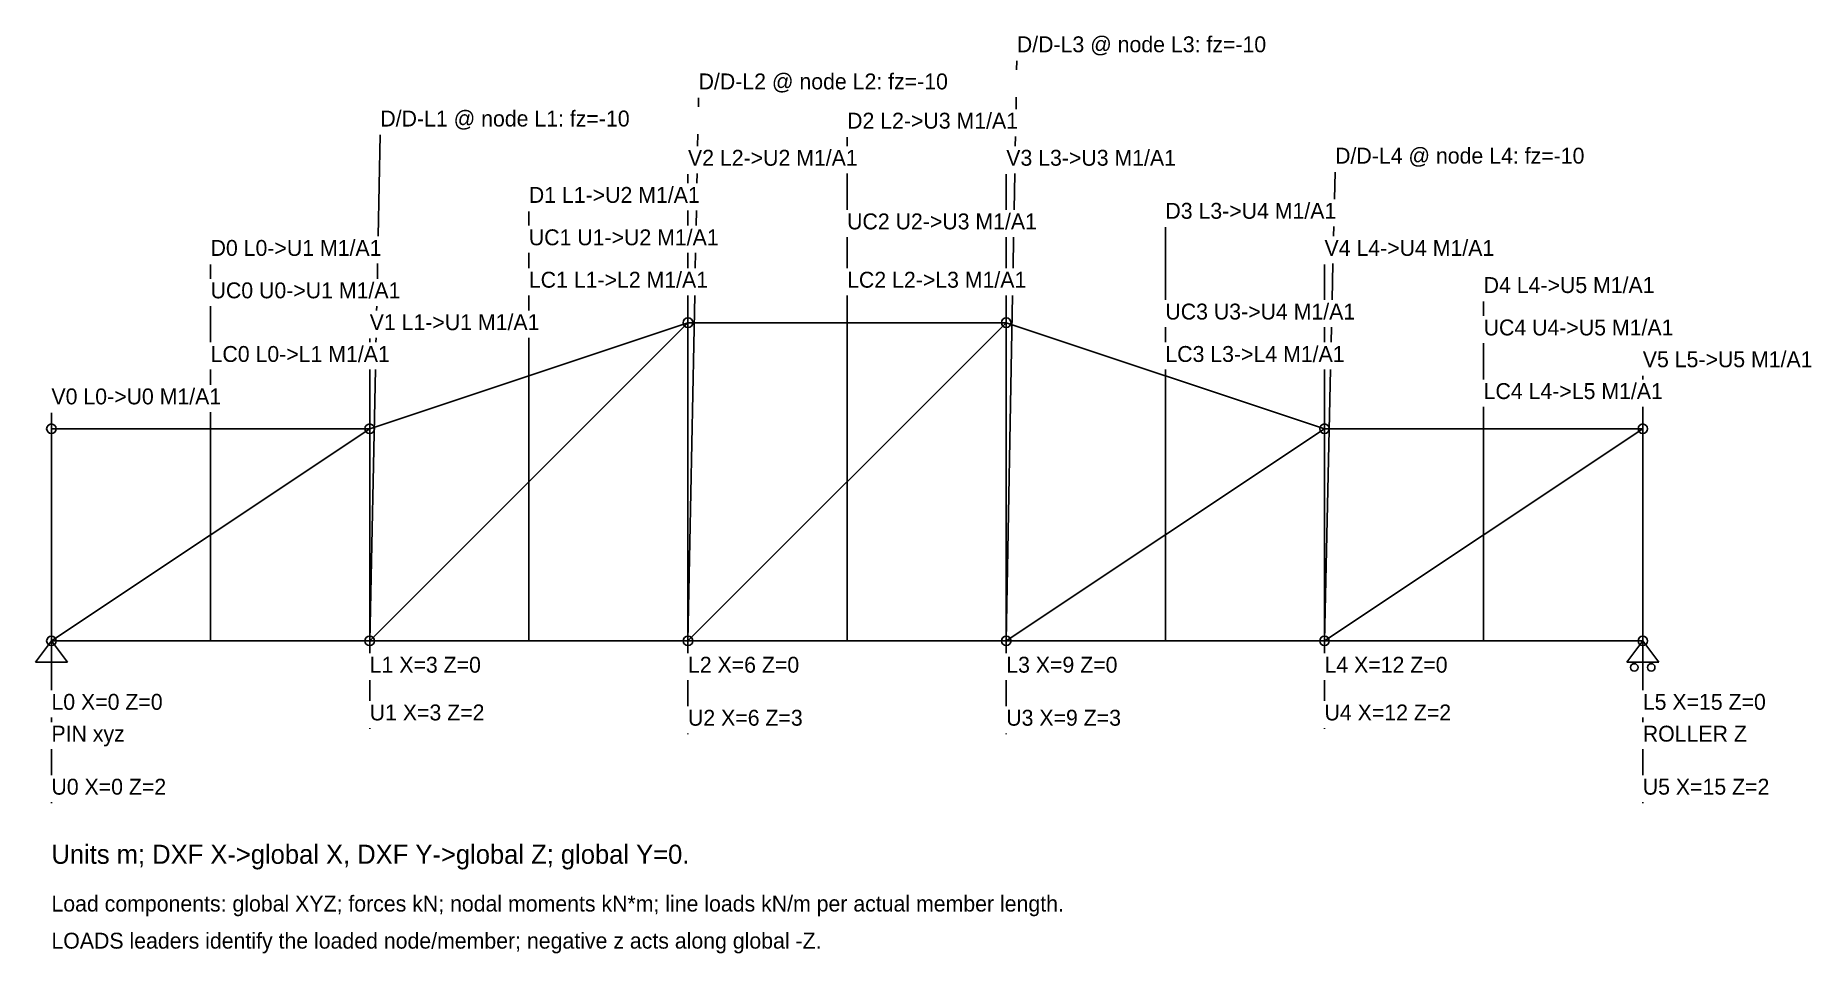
# Model space of a CAD drawing. Header units: metres. Extents: x -0.1 to 16.6, y -2.9 to 5.7.
import ezdxf

# ---------------------------------------------------------------- set-up
doc = ezdxf.new("R2010")
doc.units = ezdxf.units.M
for name, color, linetype in [('DIMENSIONS', 4, 'CONTINUOUS'), ('LOADS', 1, 'CONTINUOUS'), ('STRUCTURE', 7, 'CONTINUOUS'), ('SUPPORTS', 3, 'CONTINUOUS')]:
    doc.layers.add(name, color=color, linetype=linetype)

msp = doc.modelspace()

# ---------------------------------------------------------------- linework, layer by layer
at = {"layer": 'DIMENSIONS'}
for p, q in [((7.5, 4.75), (7.5, 4.665)), ((6, 4.4), (6, 4.315)), ((7.5, 4.407), (7.5, 4.065)), ((9, 4.4), (9, 4.065)), ((4.5, 4.05), (4.5, 3.915)), ((6, 4.058), (6, 3.915)), ((10.5, 3.9), (10.5, 3.215)), ((7.5, 3.808), (7.5, 3.515)), ((7.5, 3.8), (7.5, 3.515)), ((9, 3.808), (9, 3.515)), ((1.5, 3.55), (1.5, 3.415)), ((4.5, 3.658), (4.5, 3.515)), ((4.5, 3.65), (4.5, 3.515)), ((6, 3.658), (6, 3.515)), ((12, 3.55), (12, 3.215)), ((4.5, 3.258), (4.5, 3.115)), ((4.5, 3.258), (4.5, 3.115)), ((4.5, 3.25), (4.5, 3.115)), ((6, 3.258), (6, 1.5)), ((7.5, 3.258), (7.5, 3)), ((7.5, 3.258), (7.5, 1.5)), ((7.5, 3.25), (7.5, 0)), ((9, 3.258), (9, 1.5)), ((13.5, 3.2), (13.5, 3.065)), ((1.5, 3.157), (1.5, 2.815)), ((1.5, 3.15), (1.5, 2.815)), ((3, 2.85), (3, 2.815)), ((4.5, 2.857), (4.5, 0)), ((4.5, 2.857), (4.5, 2.5)), ((4.5, 2.857), (4.5, 1.5)), ((6, -0.115), (6, 3)), ((9, -0.115), (9, 3)), ((10.5, 2.958), (10.5, 2.815)), ((10.5, 2.95), (10.5, 2.815)), ((12, 2.958), (12, 2.815)), ((13.5, 2.808), (13.5, 2.465)), ((13.5, 2.8), (13.5, 2.465)), ((1.5, 2.558), (1.5, 2.415)), ((1.5, 2.558), (1.5, 2.415)), ((1.5, 2.55), (1.5, 2.415)), ((3, 2.558), (3, 1)), ((10.5, 2.558), (10.5, 2.5)), ((10.5, 2.558), (10.5, 1)), ((10.5, 2.55), (10.5, 0)), ((12, 2.558), (12, 1)), ((15, 2.5), (15, 2.465)), ((13.5, 2.208), (13.5, 2)), ((13.5, 2.208), (13.5, 1)), ((13.5, 2.2), (13.5, 0)), ((15, 2.208), (15, 1)), ((0, 2.15), (0, 1)), ((1.5, 2.157), (1.5, 0)), ((1.5, 2.157), (1.5, 2)), ((1.5, 2.157), (1.5, 1)), ((0, -0.465), (0, 2)), ((3, -0.115), (3, 2)), ((12, -0.115), (12, 2)), ((15, -0.465), (15, 2)), ((0, -0.465), (0, 0)), ((15, -0.465), (15, 0)), ((3, -0.565), (3, -0.372)), ((6, -0.615), (6, -0.372)), ((9, -0.615), (9, -0.372)), ((12, -0.565), (12, -0.372)), ((0, -0.73), (0, -0.722)), ((0, -0.765), (0, -0.722)), ((3, -0.83), (3, -0.822)), ((12, -0.83), (12, -0.822)), ((15, -0.73), (15, -0.722)), ((15, -0.765), (15, -0.722)), ((6, -0.88), (6, -0.873)), ((9, -0.88), (9, -0.873)), ((0, -1.265), (0, -1.022)), ((15, -1.265), (15, -1.022)), ((0, -1.53), (0, -1.522)), ((15, -1.53), (15, -1.522))]:
    msp.add_line(p, q, dxfattribs=at)
at = {"layer": 'LOADS'}
for p, q in [((9.1, 5.47), (9.098, 5.385)), ((6.1, 5.12), (6.098, 5.035)), ((9.094, 5.127), (9.092, 5.015)), ((3.1, 4.77), (3.08, 3.815)), ((6.093, 4.777), (6.091, 4.665)), ((9.087, 4.757), (9.085, 4.665)), ((6.086, 4.407), (6.084, 4.315)), ((9.081, 4.407), (9.074, 4.065)), ((12.1, 4.42), (12.094, 4.165)), ((6.079, 4.058), (6.076, 3.915)), ((12.088, 3.908), (12.086, 3.815)), ((9.07, 3.808), (9.064, 3.515)), ((3.075, 3.558), (3.072, 3.415)), ((6.071, 3.658), (6.069, 3.515)), ((12.08, 3.558), (12.073, 3.215)), ((6.064, 3.258), (6, 0)), ((9.06, 3.258), (9, 0)), ((3.066, 3.157), (3.065, 3.115)), ((3.06, 2.857), (3.059, 2.815)), ((12.067, 2.958), (12.064, 2.815)), ((3.054, 2.558), (3, 0)), ((12.058, 2.558), (12, 0))]:
    msp.add_line(p, q, dxfattribs=at)
at = {"layer": 'STRUCTURE'}
for p, q in [((3, 2), (6, 3)), ((3, 0), (6, 3)), ((6, 3), (9, 3)), ((6, 0), (6, 3)), ((6, 0), (9, 3)), ((9, 3), (12, 2)), ((9, 0), (9, 3)), ((0, 2), (3, 2)), ((0, 0), (0, 2)), ((0, 0), (3, 2)), ((3, 0), (3, 2)), ((9, 0), (12, 2)), ((12, 2), (15, 2)), ((12, 0), (12, 2)), ((12, 0), (15, 2)), ((15, 0), (15, 2)), ((0, 0), (3, 0)), ((3, 0), (6, 0)), ((6, 0), (9, 0)), ((9, 0), (12, 0)), ((12, 0), (15, 0))]:
    msp.add_line(p, q, dxfattribs=at)
for centre in [(6, 3), (9, 3), (0, 2), (3, 2), (12, 2), (15, 2), (0, 0), (3, 0), (6, 0), (9, 0), (12, 0), (15, 0)]:
    msp.add_circle(centre, 0.045, dxfattribs=at)
at = {"layer": 'SUPPORTS'}
for p, q in [((0, 0), (-0.15, -0.2)), ((0.15, -0.2), (0, 0)), ((0, -0.465), (0, 0)), ((15, 0), (14.85, -0.2)), ((15.15, -0.2), (15, 0)), ((15, -0.465), (15, 0)), ((-0.15, -0.2), (0.15, -0.2)), ((14.85, -0.2), (15.15, -0.2)), ((0, -0.765), (0, -0.722)), ((15, -0.765), (15, -0.722)), ((0, -1.03), (0, -1.022)), ((15, -1.03), (15, -1.022))]:
    msp.add_line(p, q, dxfattribs=at)
for centre in [(14.92, -0.25), (15.08, -0.25)]:
    msp.add_circle(centre, 0.035, dxfattribs=at)

# ---------------------------------------------------------------- texts
at = {"layer": 'DIMENSIONS'}
for s, height, p in [('D2 L2->U3 M1/A1', 0.15, (7.5, 4.83)), ('V2 L2->U2 M1/A1', 0.15, (6, 4.48)), ('V3 L3->U3 M1/A1', 0.15, (9, 4.48)), ('D1 L1->U2 M1/A1', 0.15, (4.5, 4.13)), ('UC2 U2->U3 M1/A1', 0.15, (7.5, 3.88)), ('D3 L3->U4 M1/A1', 0.15, (10.5, 3.98)), ('UC1 U1->U2 M1/A1', 0.15, (4.5, 3.73)), ('D0 L0->U1 M1/A1', 0.15, (1.5, 3.63)), ('V4 L4->U4 M1/A1', 0.15, (12, 3.63)), ('UC0 U0->U1 M1/A1', 0.15, (1.5, 3.23)), ('LC1 L1->L2 M1/A1', 0.15, (4.5, 3.33)), ('LC2 L2->L3 M1/A1', 0.15, (7.5, 3.33)), ('D4 L4->U5 M1/A1', 0.15, (13.5, 3.28)), ('UC3 U3->U4 M1/A1', 0.15, (10.5, 3.03)), ('V1 L1->U1 M1/A1', 0.15, (3, 2.93)), ('UC4 U4->U5 M1/A1', 0.15, (13.5, 2.88)), ('LC0 L0->L1 M1/A1', 0.15, (1.5, 2.63)), ('LC3 L3->L4 M1/A1', 0.15, (10.5, 2.63)), ('V5 L5->U5 M1/A1', 0.15, (15, 2.58)), ('V0 L0->U0 M1/A1', 0.15, (0, 2.23)), ('LC4 L4->L5 M1/A1', 0.15, (13.5, 2.28)), ('L1 X=3 Z=0', 0.15, (3, -0.3)), ('L2 X=6 Z=0', 0.15, (6, -0.3)), ('L3 X=9 Z=0', 0.15, (9, -0.3)), ('L4 X=12 Z=0', 0.15, (12, -0.3)), ('L0 X=0 Z=0', 0.15, (0, -0.65)), ('L5 X=15 Z=0', 0.15, (15, -0.65)), ('U1 X=3 Z=2', 0.15, (3, -0.75)), ('U2 X=6 Z=3', 0.15, (6, -0.8)), ('U3 X=9 Z=3', 0.15, (9, -0.8)), ('U4 X=12 Z=2', 0.15, (12, -0.75)), ('U0 X=0 Z=2', 0.15, (0, -1.45)), ('U5 X=15 Z=2', 0.15, (15, -1.45)), ('Units m; DXF X->global X, DXF Y->global Z; global Y=0.', 0.18, (0, -2.102))]:
    msp.add_text(s, height=height, dxfattribs=at).set_placement(p)
at = {"layer": 'LOADS'}
for s, p in [('D/D-L3 @ node L3: fz=-10', (9.1, 5.55)), ('D/D-L2 @ node L2: fz=-10', (6.1, 5.2)), ('D/D-L1 @ node L1: fz=-10', (3.1, 4.85)), ('D/D-L4 @ node L4: fz=-10', (12.1, 4.5)), ('Load components: global XYZ; forces kN; nodal moments kN*m; line loads kN/m per actual member length.', (0, -2.552)), ('LOADS leaders identify the loaded node/member; negative z acts along global -Z.', (0, -2.902))]:
    msp.add_text(s, height=0.15, dxfattribs=at).set_placement(p)
at = {"layer": 'SUPPORTS'}
for s, p in [('PIN xyz', (0, -0.95)), ('ROLLER Z', (15, -0.95))]:
    msp.add_text(s, height=0.15, dxfattribs=at).set_placement(p)

doc.saveas('drawing.dxf')
